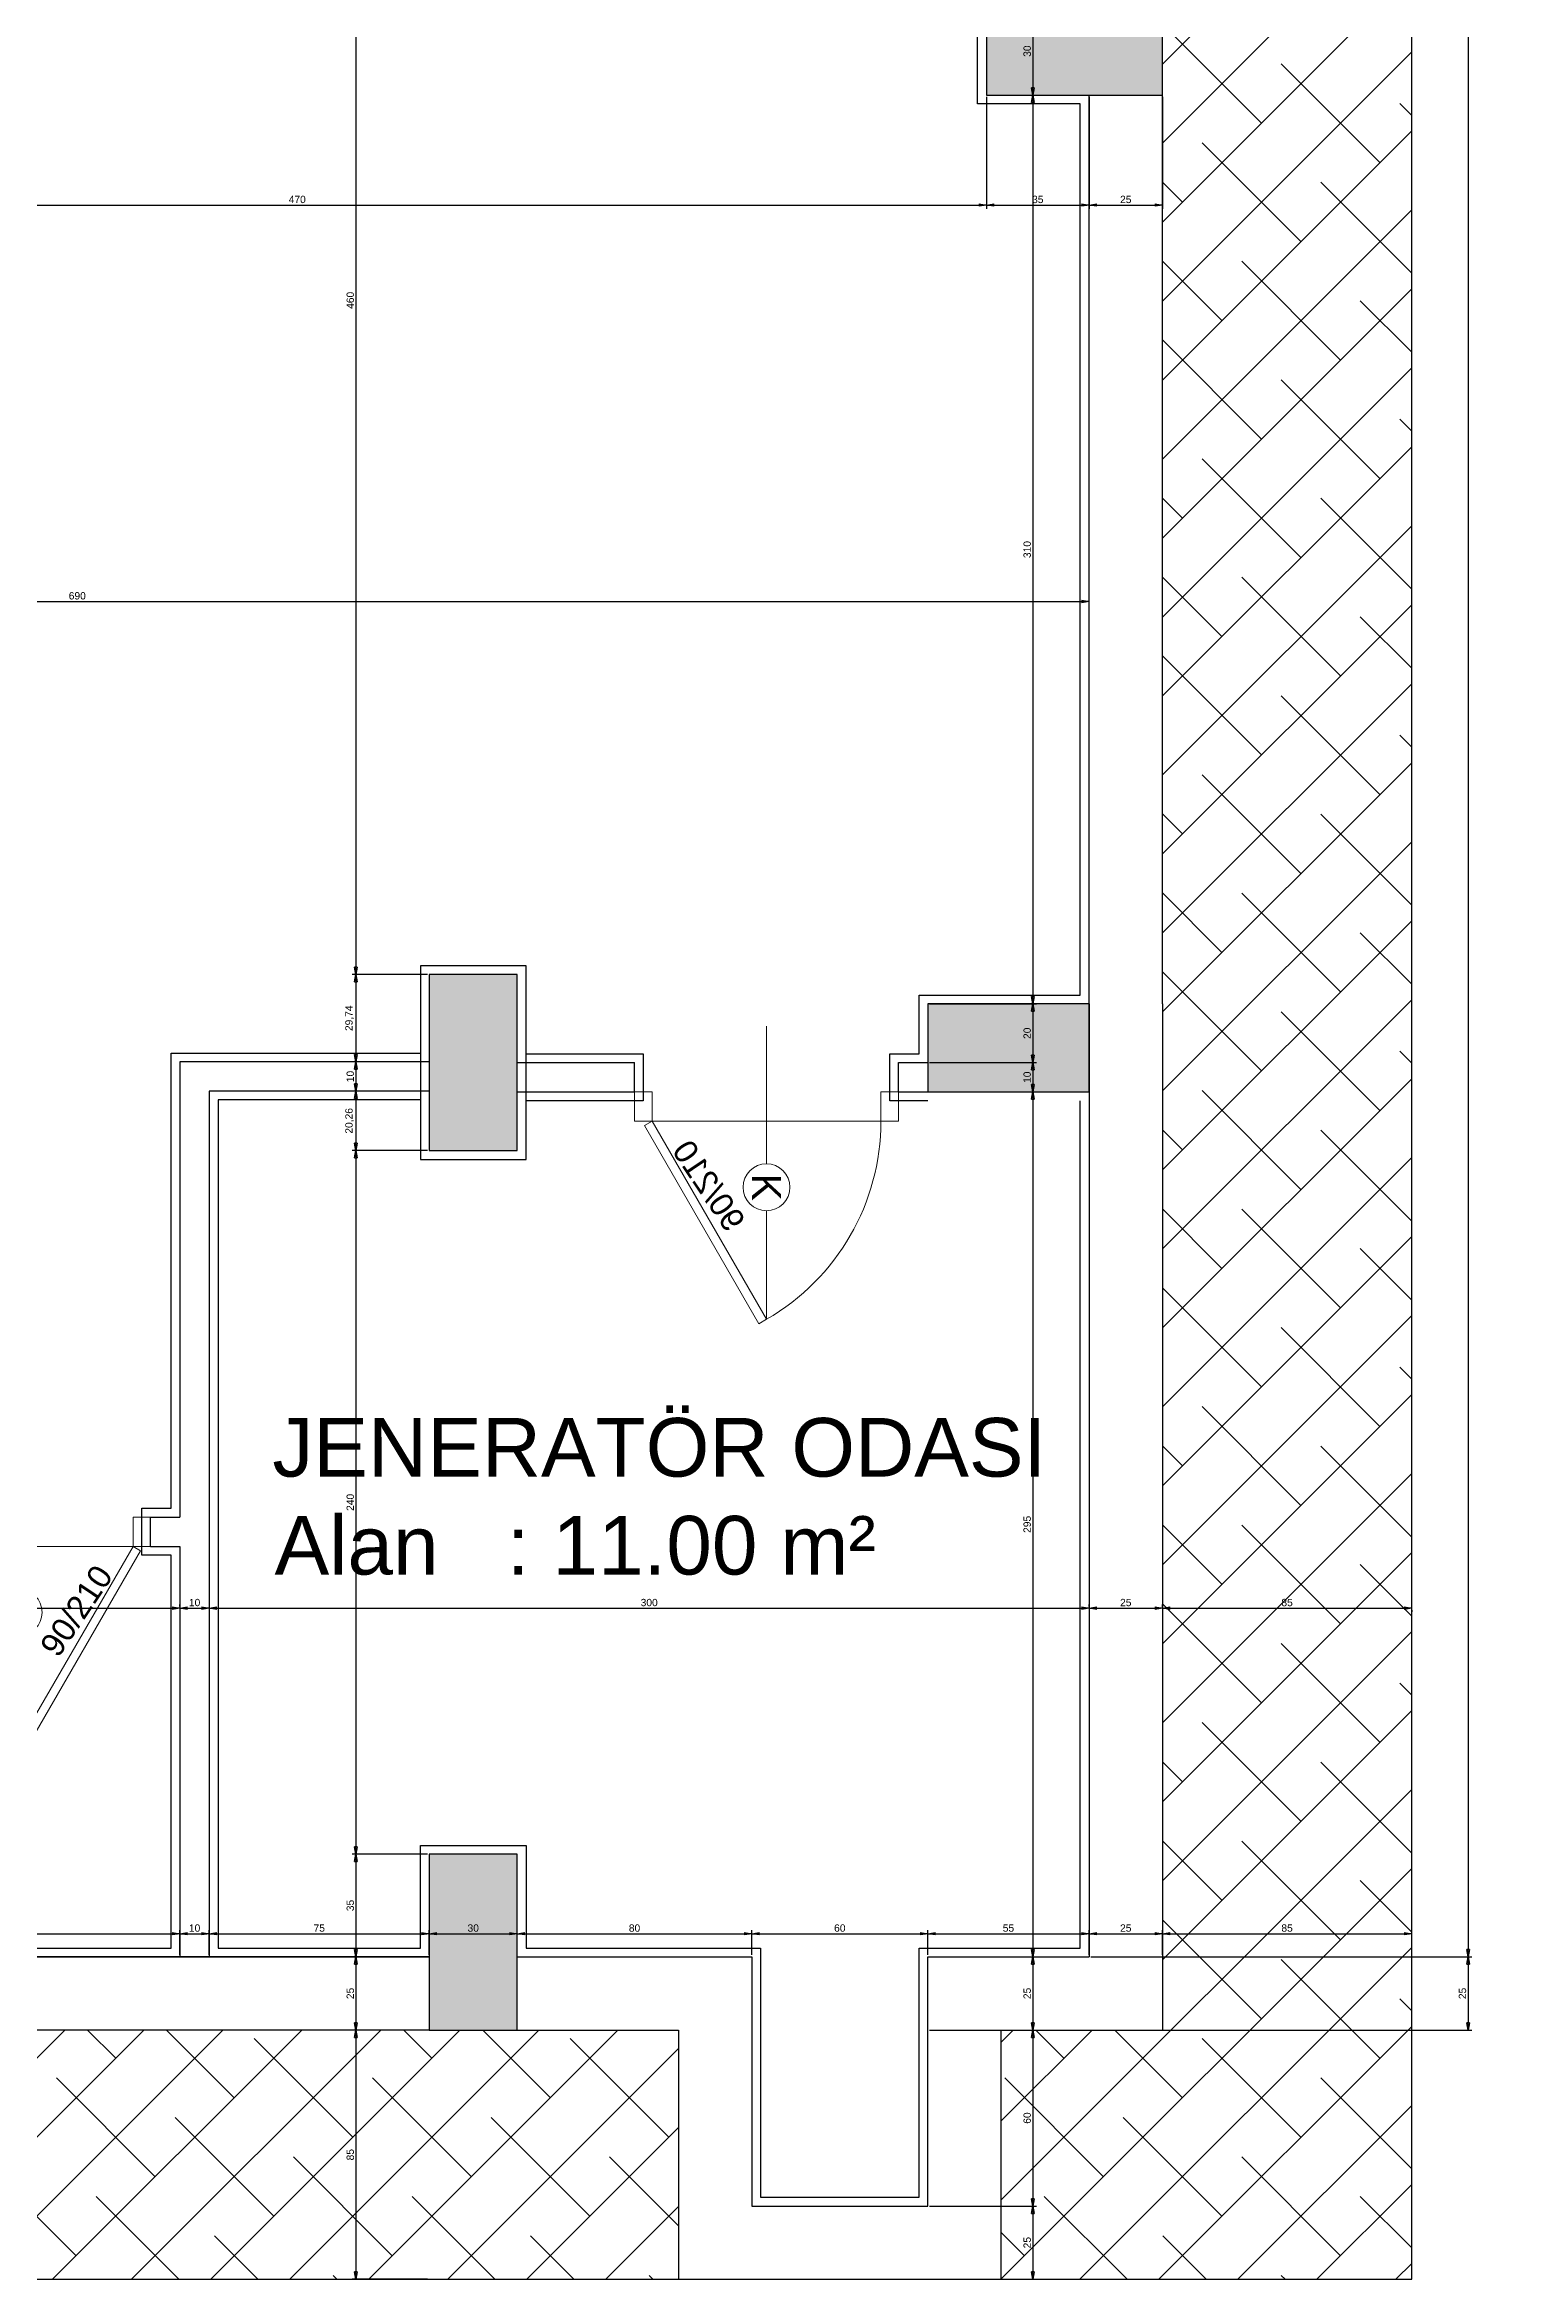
# Model space of a CAD drawing. Header units: millimetres. Extents: x -502 to 9998, y 2906 to 6004.
# Drawn here: x 1862 to 2365, y 3642 to 4405 of the extents above; entities that cross this region are included whole.
import ezdxf
from ezdxf.enums import TextEntityAlignment as Align

# ---------------------------------------------------------------- set-up
doc = ezdxf.new("R2010")
doc.units = ezdxf.units.MM
for name, color, linetype in [('BALKON', 8, 'Continuous'), ('kolon', 200, 'Continuous'), ('Sıva', 180, 'Continuous')]:
    doc.layers.add(name, color=color, linetype=linetype)
for name, color, linetype, lineweight in [('Duvar', 140, 'Continuous', 30), ('kapı pencere', 30, 'Continuous', 20), ('YAZı', 30, 'Continuous', 18), ('ölçülendirme', 80, 'Continuous', 30)]:
    doc.layers.add(name, color=color, linetype=linetype, lineweight=lineweight)
doc.styles.get("Standard").update_dxf_attribs({"font": 'arial.ttf'})
doc.styles.add('STYLE1', font='arial.ttf', dxfattribs={"height": 20})

# ---------------------------------------------------------------- blocks, each defined once
blk = doc.blocks.new('fger')
at = {"layer": 'kapı pencere'}
for p, q in [((5092.8, -129.04), (5092.8, -51.04)), ((5025.25, -90.04), (5062.28, -90.04)), ((5078.28, -90.04), (5125.25, -90.04))]:
    blk.add_line(p, q, dxfattribs=at)
for points in [[(5102.8, -51.04), (5102.8, -45.04), (5092.8, -45.04), (5092.8, -51.04)], [(5092.8, -129.04), (5091.3, -131.63), (5023.75, -92.63), (5025.25, -90.04)], [(5102.8, -135.04), (5102.8, -129.04), (5092.8, -129.04), (5092.8, -135.04)]]:
    blk.add_lwpolyline(points, close=True, dxfattribs=at)
blk.add_circle((5070.28, -90.04), 8, dxfattribs=at)
blk.add_arc((5092.8, -129.04), 78, 90, 150, dxfattribs=at)
at = {"layer": 'kapı pencere', "text_generation_flag": 2}
blk.add_text('K', height=10, dxfattribs=at).set_placement((5070.28, -90.04), align=Align.MIDDLE_CENTER)
at = {"layer": 'YAZı', "ltscale": 0.3}
blk.add_text('90/210', height=8, rotation=326.09723, dxfattribs=at).set_placement((5054.44, -103.49))
blk = doc.blocks.new('kapı-1')
at = {"layer": 'BALKON', "rotation": 270}
blk.add_blockref('fger', (3417.63, 9889.16), dxfattribs=at)
blk = doc.blocks.new('_Closed')
at = {"color": 0, "linetype": 'ByBlock', "lineweight": -2}
for p, q in [((-1, 0.17), (0, 0)), ((-1, 0.17), (-1, -0.17)), ((0, 0), (-1, -0.17)), ((0, 0), (-1, 0))]:
    blk.add_line(p, q, dxfattribs=at)

msp = doc.modelspace()

# ---------------------------------------------------------------- hatches: boundary and pattern name
at = {"layer": 'kolon'}
h = msp.add_hatch(dxfattribs=at)
h.set_pattern_fill('ANGLE', color=256)
h.set_pattern_definition([(0, (0, 0), (0, 6.985), [5.08, -1.905]), (90, (0, 0), (-6.985, 4e-16), [5.08, -1.905])])
h.paths.add_polyline_path([(4787.34, 4657.42), (4817.34, 4657.42), (4817.34, 4582.42), (4787.34, 4582.42)])
h.paths.add_polyline_path([(5002.34, 3757.42), (4927.34, 3757.42), (4927.34, 3727.42), (5002.34, 3727.42)])
h.paths.add_polyline_path([(4987.34, 4077.42), (4927.34, 4077.42), (4927.34, 4047.42), (4987.34, 4047.42)])
h.paths.add_polyline_path([(4922.34, 4427.42), (4952.34, 4427.42), (4952.34, 4367.42), (4922.34, 4367.42)])
h.paths.add_polyline_path([(5157.34, 4107.42), (5127.34, 4107.42), (5127.34, 4047.42), (5157.34, 4047.42)])
h.paths.add_polyline_path([(5162.34, 4427.42), (5132.34, 4427.42), (5132.34, 4367.42), (5162.34, 4367.42)])
h.paths.add_polyline_path([(5347.34, 4607.42), (5272.34, 4607.42), (5272.34, 4577.42), (5347.34, 4577.42)])
h.paths.add_polyline_path([(5652.34, 4607.42), (5622.34, 4607.42), (5622.34, 4547.42), (5652.34, 4547.42)])
h.paths.add_polyline_path([(5652.34, 4087.42), (5622.34, 4087.42), (5622.34, 4027.42), (5652.34, 4027.42)])
h.paths.add_polyline_path([(5652.34, 3787.42), (5622.34, 3787.42), (5622.34, 3727.42), (5652.34, 3727.42)])
h.paths.add_polyline_path([(5847.34, 4077.42), (5792.34, 4077.42), (5792.34, 4047.42), (5847.34, 4047.42)])
h.paths.add_polyline_path([(5872.34, 4417.42), (5812.34, 4417.42), (5812.34, 4387.42), (5872.34, 4387.42)])
h.paths.add_polyline_path([(5872.34, 4892.42), (5822.34, 4892.42), (5822.34, 4847.42), (5872.34, 4847.42)])
h.paths.add_polyline_path([(4817.34, 5222.42), (4787.34, 5222.42), (4787.34, 5147.42), (4817.34, 5147.42)], flags=17)
h.paths.add_polyline_path([(5657.34, 5102.42), (5622.34, 5102.42), (5622.34, 5022.42), (5657.34, 5022.42)])
h.paths.add_polyline_path([(5297.34, 5222.42), (5272.34, 5222.42), (5272.34, 5047.42), (5297.34, 5047.42)])
h.paths.add_polyline_path([(4602.34, 3757.42), (4677.34, 3757.42), (4677.34, 3727.42), (4602.34, 3727.42)])
h.paths.add_polyline_path([(4617.34, 4077.42), (4677.34, 4077.42), (4677.34, 4047.42), (4617.34, 4047.42)])
h.paths.add_polyline_path([(4682.34, 4427.42), (4652.34, 4427.42), (4652.34, 4367.42), (4682.34, 4367.42)])
h.paths.add_polyline_path([(4447.34, 4107.42), (4477.34, 4107.42), (4477.34, 4047.42), (4447.34, 4047.42)])
h.paths.add_polyline_path([(4442.34, 4427.42), (4472.34, 4427.42), (4472.34, 4367.42), (4442.34, 4367.42)])
h.paths.add_polyline_path([(4257.34, 4607.42), (4332.34, 4607.42), (4332.34, 4577.42), (4257.34, 4577.42)])
h.paths.add_polyline_path([(3952.34, 4607.42), (3982.34, 4607.42), (3982.34, 4547.42), (3952.34, 4547.42)])
h.paths.add_polyline_path([(3952.34, 4087.42), (3982.34, 4087.42), (3982.34, 4027.42), (3952.34, 4027.42)])
h.paths.add_polyline_path([(3952.34, 3787.42), (3982.34, 3787.42), (3982.34, 3727.42), (3952.34, 3727.42)])
h.paths.add_polyline_path([(3757.34, 4077.42), (3812.34, 4077.42), (3812.34, 4047.42), (3757.34, 4047.42)])
h.paths.add_polyline_path([(3732.34, 4417.42), (3792.34, 4417.42), (3792.34, 4387.42), (3732.34, 4387.42)])
h.paths.add_polyline_path([(3732.34, 4892.42), (3782.34, 4892.42), (3782.34, 4847.42), (3732.34, 4847.42)])
h.paths.add_polyline_path([(4787.34, 5222.42), (4817.34, 5222.42), (4817.34, 5147.42), (4787.34, 5147.42)], flags=17)
h.paths.add_polyline_path([(3947.34, 5102.42), (3982.34, 5102.42), (3982.34, 5022.42), (3947.34, 5022.42)])
h.paths.add_polyline_path([(4307.34, 5222.42), (4332.34, 5222.42), (4332.34, 5047.42), (4307.34, 5047.42)])
h.paths.add_polyline_path([(1157.73, 4657.42), (1187.73, 4657.42), (1187.73, 4582.42), (1157.73, 4582.42)])
h.paths.add_polyline_path([(1372.73, 3757.42), (1297.73, 3757.42), (1297.73, 3727.42), (1372.73, 3727.42)])
h.paths.add_polyline_path([(1357.73, 4077.42), (1297.73, 4077.42), (1297.73, 4047.42), (1357.73, 4047.42)])
h.paths.add_polyline_path([(1292.73, 4427.42), (1322.73, 4427.42), (1322.73, 4367.42), (1292.73, 4367.42)])
h.paths.add_polyline_path([(1527.73, 4107.42), (1497.73, 4107.42), (1497.73, 4047.42), (1527.73, 4047.42)])
h.paths.add_polyline_path([(1532.73, 4427.42), (1502.73, 4427.42), (1502.73, 4367.42), (1532.73, 4367.42)])
h.paths.add_polyline_path([(1717.73, 4607.42), (1642.73, 4607.42), (1642.73, 4577.42), (1717.73, 4577.42)])
h.paths.add_polyline_path([(2022.73, 4607.42), (1992.73, 4607.42), (1992.73, 4547.42), (2022.73, 4547.42)])
h.paths.add_polyline_path([(2022.73, 4087.42), (1992.73, 4087.42), (1992.73, 4027.42), (2022.73, 4027.42)])
h.paths.add_polyline_path([(2022.73, 3787.42), (1992.73, 3787.42), (1992.73, 3727.42), (2022.73, 3727.42)])
h.paths.add_polyline_path([(2217.73, 4077.42), (2162.73, 4077.42), (2162.73, 4047.42), (2217.73, 4047.42)])
h.paths.add_polyline_path([(2242.73, 4417.42), (2182.73, 4417.42), (2182.73, 4387.42), (2242.73, 4387.42)])
h.paths.add_polyline_path([(2242.73, 4892.42), (2192.73, 4892.42), (2192.73, 4847.42), (2242.73, 4847.42)])
h.paths.add_polyline_path([(1187.73, 5222.42), (1157.73, 5222.42), (1157.73, 5147.42), (1187.73, 5147.42)], flags=17)
h.paths.add_polyline_path([(2027.73, 5102.42), (1992.73, 5102.42), (1992.73, 5022.42), (2027.73, 5022.42)])
h.paths.add_polyline_path([(1667.73, 5222.42), (1642.73, 5222.42), (1642.73, 5047.42), (1667.73, 5047.42)])
h.paths.add_polyline_path([(972.73, 3757.42), (1047.73, 3757.42), (1047.73, 3727.42), (972.73, 3727.42)])
h.paths.add_polyline_path([(987.73, 4077.42), (1047.73, 4077.42), (1047.73, 4047.42), (987.73, 4047.42)])
h.paths.add_polyline_path([(1052.73, 4427.42), (1022.73, 4427.42), (1022.73, 4367.42), (1052.73, 4367.42)])
h.paths.add_polyline_path([(817.73, 4107.42), (847.73, 4107.42), (847.73, 4047.42), (817.73, 4047.42)])
h.paths.add_polyline_path([(812.73, 4427.42), (842.73, 4427.42), (842.73, 4367.42), (812.73, 4367.42)])
h.paths.add_polyline_path([(627.73, 4607.42), (702.73, 4607.42), (702.73, 4577.42), (627.73, 4577.42)])
h.paths.add_polyline_path([(322.73, 4607.42), (352.73, 4607.42), (352.73, 4547.42), (322.73, 4547.42)])
h.paths.add_polyline_path([(322.73, 4087.42), (352.73, 4087.42), (352.73, 4027.42), (322.73, 4027.42)])
h.paths.add_polyline_path([(322.73, 3787.42), (352.73, 3787.42), (352.73, 3727.42), (322.73, 3727.42)])
h.paths.add_polyline_path([(127.73, 4077.42), (182.73, 4077.42), (182.73, 4047.42), (127.73, 4047.42)])
h.paths.add_polyline_path([(102.73, 4417.42), (162.73, 4417.42), (162.73, 4387.42), (102.73, 4387.42)])
h.paths.add_polyline_path([(102.73, 4892.42), (152.73, 4892.42), (152.73, 4847.42), (102.73, 4847.42)])
h.paths.add_polyline_path([(1157.73, 5222.42), (1187.73, 5222.42), (1187.73, 5147.42), (1157.73, 5147.42)], flags=17)
h.paths.add_polyline_path([(317.73, 5102.42), (352.73, 5102.42), (352.73, 5022.42), (317.73, 5022.42)])
h.paths.add_polyline_path([(677.73, 5222.42), (702.73, 5222.42), (702.73, 5047.42), (677.73, 5047.42)])

# ---------------------------------------------------------------- linework, layer by layer
at = {"layer": 'Duvar'}
for p, q in [((2327.73, 3642.42), (2327.73, 5157.42)), ((2217.73, 4077.42), (2217.73, 4387.42)), ((2242.73, 4077.42), (2242.73, 4387.42)), ((2217.73, 4077.42), (2217.73, 3752.42)), ((2242.73, 4077.42), (2242.73, 3727.42)), ((1907.73, 4057.68), (1907.73, 3902.42)), ((1992.73, 4057.68), (1907.73, 4057.68)), ((2022.73, 4057.42), (2062.73, 4057.42)), ((2062.73, 4047.42), (2062.73, 4057.42)), ((2152.73, 4047.42), (2152.73, 4057.42)), ((2152.73, 4057.42), (2162.73, 4057.42)), ((1917.73, 4047.68), (1917.73, 3752.42)), ((1992.73, 4047.68), (1917.73, 4047.68)), ((2022.73, 4047.42), (2062.73, 4047.42)), ((2152.73, 4047.42), (2162.73, 4047.42)), ((1897.73, 3892.42), (1897.73, 3902.42)), ((1897.73, 3902.42), (1907.73, 3902.42)), ((1897.73, 3892.42), (1907.73, 3892.42)), ((1907.73, 3892.42), (1907.73, 3752.42)), ((1497.73, 3752.42), (1992.73, 3752.42)), ((1992.73, 3752.42), (1592.73, 3752.42)), ((2022.73, 3752.42), (2102.73, 3752.42)), ((2102.73, 3752.42), (2102.73, 3667.42)), ((2162.73, 3667.42), (2162.73, 3752.42)), ((2162.73, 3752.42), (2217.73, 3752.42)), ((1992.73, 3727.42), (1592.73, 3727.42)), ((2022.73, 3727.42), (2077.73, 3727.42)), ((2077.73, 3727.42), (2077.73, 3642.42)), ((2187.73, 3642.42), (2187.73, 3727.42)), ((2187.73, 3727.42), (2242.73, 3727.42)), ((2102.73, 3667.42), (2162.73, 3667.42)), ((17.73, 3642.42), (2327.73, 3642.42)), ((2077.73, 3642.42), (2187.73, 3642.42))]:
    msp.add_line(p, q, dxfattribs=at)
at = {"layer": 'Duvar', "linetype": 'Continuous', "ltscale": 20}
for p, q in [((2242.73, 4397.99), (2327.73, 4482.99)), ((2242.73, 4371.05), (2327.73, 4456.05)), ((2242.73, 4344.11), (2327.73, 4429.11)), ((2276.49, 4377.87), (2242.82, 4411.55)), ((2242.73, 4317.17), (2327.73, 4402.17)), ((2316.91, 4364.4), (2283.23, 4398.08)), ((2327.73, 4380.52), (2323.64, 4384.61)), ((2242.73, 4290.23), (2327.73, 4375.23)), ((2289.97, 4337.46), (2256.29, 4371.14)), ((2249.55, 4350.93), (2242.73, 4357.75)), ((2327.73, 4326.64), (2296.7, 4357.67)), ((2242.73, 4263.29), (2327.73, 4348.29)), ((2263.02, 4310.52), (2242.73, 4330.81)), ((2303.44, 4297.05), (2269.76, 4330.73)), ((2242.73, 4236.35), (2327.73, 4321.35)), ((2327.73, 4299.7), (2310.17, 4317.26)), ((2276.49, 4270.11), (2242.82, 4303.79)), ((2242.73, 4209.41), (2327.73, 4294.41)), ((2316.91, 4256.64), (2283.23, 4290.32)), ((2327.73, 4272.75), (2323.64, 4276.85)), ((2242.73, 4182.47), (2327.73, 4267.47)), ((2289.97, 4229.7), (2256.29, 4263.38)), ((2249.55, 4243.17), (2242.73, 4249.99)), ((2327.73, 4218.87), (2296.7, 4249.91)), ((2242.73, 4155.53), (2327.73, 4240.53)), ((2263.02, 4202.76), (2242.73, 4223.05)), ((2303.44, 4189.29), (2269.76, 4222.97)), ((2242.73, 4128.59), (2327.73, 4213.59)), ((2327.73, 4191.93), (2310.17, 4209.5)), ((2276.49, 4162.35), (2242.82, 4196.02)), ((2242.73, 4101.65), (2327.73, 4186.65)), ((2316.91, 4148.88), (2283.23, 4182.55)), ((2327.73, 4164.99), (2323.64, 4169.08)), ((2242.73, 4074.71), (2327.73, 4159.71)), ((2289.97, 4121.94), (2256.29, 4155.61)), ((2249.55, 4135.41), (2242.73, 4142.23)), ((2327.73, 4111.11), (2296.7, 4142.14)), ((2242.73, 4047.76), (2327.73, 4132.76)), ((2263.02, 4095), (2242.73, 4115.29)), ((2303.44, 4081.53), (2269.76, 4115.2)), ((2242.73, 4020.82), (2327.73, 4105.82)), ((2327.73, 4084.17), (2310.17, 4101.73)), ((2276.49, 4054.59), (2242.82, 4088.26)), ((2242.73, 3993.88), (2327.73, 4078.88)), ((2316.91, 4041.12), (2283.23, 4074.79)), ((2327.73, 4057.23), (2323.64, 4061.32)), ((2242.73, 3966.94), (2327.73, 4051.94)), ((2289.97, 4014.17), (2256.29, 4047.85)), ((2249.55, 4027.64), (2242.73, 4034.47)), ((2327.73, 4003.35), (2296.7, 4034.38)), ((2242.73, 3940), (2327.73, 4025)), ((2263.02, 3987.23), (2242.73, 4007.52)), ((2303.44, 3973.76), (2269.76, 4007.44)), ((2242.73, 3913.06), (2327.73, 3998.06)), ((2327.73, 3976.41), (2310.17, 3993.97)), ((2276.49, 3946.82), (2242.82, 3980.5)), ((2242.73, 3886.12), (2327.73, 3971.12)), ((2316.91, 3933.35), (2283.23, 3967.03)), ((2327.73, 3949.47), (2323.64, 3953.56)), ((2242.73, 3859.18), (2327.73, 3944.18)), ((2289.97, 3906.41), (2256.29, 3940.09)), ((2249.55, 3919.88), (2242.73, 3926.7)), ((2327.73, 3895.58), (2296.7, 3926.62)), ((2242.73, 3832.24), (2327.73, 3917.24)), ((2263.02, 3879.47), (2242.73, 3899.76)), ((2303.44, 3866), (2269.76, 3899.68)), ((2242.73, 3805.3), (2327.73, 3890.3)), ((2327.73, 3868.64), (2310.17, 3886.21)), ((2276.49, 3839.06), (2242.82, 3872.74)), ((2242.73, 3778.36), (2327.73, 3863.36)), ((2316.91, 3825.59), (2283.23, 3859.27)), ((2327.73, 3841.7), (2323.64, 3845.79)), ((2242.73, 3751.42), (2327.73, 3836.42)), ((2289.97, 3798.65), (2256.29, 3832.32)), ((2249.55, 3812.12), (2242.73, 3818.94)), ((2327.73, 3787.82), (2296.7, 3818.85)), ((2187.73, 3669.48), (2327.73, 3809.48)), ((2263.02, 3771.71), (2242.73, 3792)), ((2303.44, 3758.24), (2269.76, 3791.91)), ((2187.73, 3642.53), (2327.73, 3782.53)), ((2327.73, 3760.88), (2310.17, 3778.44)), ((2276.49, 3731.3), (2242.82, 3764.97)), ((2214.56, 3642.42), (2327.73, 3755.59)), ((2316.91, 3717.83), (2283.23, 3751.5)), ((2327.73, 3733.94), (2323.64, 3738.03)), ((1783.51, 3642.42), (1868.51, 3727.42)), ((1810.45, 3642.42), (1895.45, 3727.42)), ((1837.39, 3642.42), (1922.39, 3727.42)), ((1864.33, 3642.42), (1949.33, 3727.42)), ((1885.85, 3717.83), (1876.26, 3727.42)), ((1891.27, 3642.42), (1976.27, 3727.42)), ((1926.26, 3704.36), (1903.2, 3727.42)), ((1918.21, 3642.42), (2003.21, 3727.42)), ((1945.15, 3642.42), (2030.15, 3727.42)), ((1972.09, 3642.42), (2057.09, 3727.42)), ((1993.62, 3717.83), (1984.02, 3727.42)), ((2034.03, 3704.36), (2010.97, 3727.42)), ((2187.73, 3723.36), (2191.79, 3727.42)), ((2187.73, 3696.42), (2218.74, 3727.42)), ((2209.14, 3717.83), (2199.55, 3727.42)), ((2249.55, 3704.36), (2226.49, 3727.42)), ((2241.5, 3642.42), (2327.73, 3728.65)), ((1966.68, 3690.89), (1933, 3724.56)), ((1999.03, 3642.42), (2077.73, 3721.12)), ((2074.44, 3690.89), (2040.76, 3724.56)), ((2289.97, 3690.89), (2256.29, 3724.56)), ((1899.32, 3677.41), (1865.65, 3711.09)), ((2007.09, 3677.41), (1973.41, 3711.09)), ((2222.61, 3677.41), (2188.94, 3711.09)), ((2327.73, 3680.06), (2296.7, 3711.09)), ((1939.74, 3663.94), (1906.06, 3697.62)), ((2047.5, 3663.94), (2013.82, 3697.62)), ((2263.02, 3663.94), (2229.35, 3697.62)), ((2268.44, 3642.42), (2327.73, 3701.71)), ((2025.97, 3642.42), (2077.73, 3694.18)), ((1872.38, 3650.47), (1838.71, 3684.15)), ((1980.15, 3650.47), (1946.47, 3684.15)), ((2077.73, 3660.65), (2054.23, 3684.15)), ((2303.44, 3650.47), (2269.76, 3684.15)), ((2295.38, 3642.42), (2327.73, 3674.77)), ((1907.38, 3642.42), (1879.12, 3670.68)), ((2015.14, 3642.42), (1986.88, 3670.68)), ((2052.91, 3642.42), (2077.73, 3667.24)), ((2230.67, 3642.42), (2202.41, 3670.68)), ((2327.73, 3653.12), (2310.17, 3670.68)), ((1934.32, 3642.42), (1919.53, 3657.21)), ((2042.08, 3642.42), (2027.29, 3657.21)), ((2195.67, 3650.47), (2187.73, 3658.41)), ((2257.61, 3642.42), (2242.82, 3657.21)), ((1961.26, 3642.42), (1959.94, 3643.74)), ((2069.02, 3642.42), (2067.7, 3643.74)), ((2284.55, 3642.42), (2283.23, 3643.74)), ((2322.32, 3642.42), (2327.73, 3647.83))]:
    msp.add_line(p, q, dxfattribs=at)
at = {"layer": 'kolon'}
for points in [[(2242.73, 4417.42), (2182.73, 4417.42), (2182.73, 4387.42), (2242.73, 4387.42)], [(2022.73, 4087.42), (1992.73, 4087.42), (1992.73, 4027.42), (2022.73, 4027.42)], [(2217.73, 4077.42), (2162.73, 4077.42), (2162.73, 4047.42), (2217.73, 4047.42)], [(2022.73, 3787.42), (1992.73, 3787.42), (1992.73, 3727.42), (2022.73, 3727.42)]]:
    msp.add_lwpolyline(points, close=True, dxfattribs=at)
at = {"layer": 'Sıva'}
for p, q in [((2179.73, 4384.42), (2179.73, 4420.42)), ((2214.73, 4384.42), (2179.73, 4384.42)), ((2214.73, 4080.42), (2214.73, 4384.42)), ((2025.73, 4090.42), (1989.73, 4090.42)), ((1989.73, 4090.42), (1989.73, 4024.42)), ((2025.73, 4024.42), (2025.73, 4090.42)), ((2159.73, 4060.42), (2159.73, 4080.42)), ((2159.73, 4080.42), (2214.73, 4080.42)), ((1904.73, 3905.42), (1904.73, 4060.68)), ((1904.73, 4060.68), (1989.73, 4060.68)), ((2025.73, 4060.42), (2065.73, 4060.42)), ((2065.73, 4060.42), (2065.73, 4044.42)), ((2149.73, 4044.42), (2149.73, 4060.42)), ((2149.73, 4060.42), (2159.73, 4060.42)), ((1989.73, 4044.68), (1920.73, 4044.68)), ((1920.73, 4044.68), (1920.73, 3755.42)), ((2065.73, 4044.42), (2025.73, 4044.42)), ((2162.73, 4044.42), (2149.73, 4044.42)), ((2214.73, 3755.42), (2214.73, 4044.42)), ((1989.73, 4024.42), (2025.73, 4024.42)), ((1894.73, 3889.42), (1894.73, 3905.42)), ((1894.73, 3905.42), (1904.73, 3905.42)), ((1904.73, 3889.42), (1894.73, 3889.42)), ((1904.73, 3755.42), (1904.73, 3889.42)), ((1989.73, 3755.42), (1989.73, 3790.42)), ((1989.73, 3790.42), (2025.73, 3790.42)), ((2025.73, 3790.42), (2025.73, 3755.42)), ((1770.73, 3755.42), (1904.73, 3755.42)), ((1920.73, 3755.42), (1989.73, 3755.42)), ((2025.73, 3755.42), (2105.73, 3755.42)), ((2105.73, 3755.42), (2105.73, 3670.42)), ((2159.73, 3670.42), (2159.73, 3755.42)), ((2159.73, 3755.42), (2214.73, 3755.42)), ((2105.73, 3670.42), (2159.73, 3670.42))]:
    msp.add_line(p, q, dxfattribs=at)
at = {"layer": 'ölçülendirme', "color": 90}
for p, q in [((2346.95, 5074.92), (2346.95, 3754.92)), ((1967.72, 4544.92), (1967.72, 4089.92)), ((2198.52, 4414.92), (2198.52, 4389.92)), ((2198.52, 4384.92), (2198.52, 4079.92)), ((1715.23, 4349.92), (2180.23, 4349.92)), ((2185.23, 4349.92), (2215.23, 4349.92)), ((2220.23, 4349.92), (2240.23, 4349.92)), ((1530.23, 4214.72), (2215.23, 4214.72)), ((1967.72, 4084.92), (1967.72, 4060.18)), ((2198.52, 4074.92), (2198.52, 4059.92)), ((1967.72, 4055.18), (1967.72, 4050.18)), ((2198.52, 4054.92), (2198.52, 4049.92)), ((1967.72, 4045.18), (1967.72, 4029.92)), ((2198.52, 4044.92), (2198.52, 3754.92)), ((1967.72, 4024.92), (1967.72, 3789.92)), ((1770.23, 3871.34), (1905.23, 3871.34)), ((1910.23, 3871.34), (1915.23, 3871.34)), ((1920.23, 3871.34), (2215.23, 3871.34)), ((2220.23, 3871.34), (2240.23, 3871.34)), ((2245.23, 3871.34), (2325.23, 3871.34)), ((1967.72, 3784.92), (1967.72, 3754.92)), ((1770.23, 3760.31), (1905.23, 3760.31)), ((1910.23, 3760.31), (1915.23, 3760.31)), ((1920.23, 3760.31), (1990.23, 3760.31)), ((1995.23, 3760.31), (2020.23, 3760.31)), ((2025.23, 3760.31), (2100.23, 3760.31)), ((2105.23, 3760.31), (2160.23, 3760.31)), ((2165.23, 3760.31), (2215.23, 3760.31)), ((2220.23, 3760.31), (2240.23, 3760.31)), ((2245.23, 3760.31), (2325.23, 3760.31)), ((1967.72, 3749.92), (1967.72, 3729.92)), ((2198.52, 3749.92), (2198.52, 3729.92)), ((2346.95, 3749.92), (2346.95, 3729.92)), ((1967.72, 3724.92), (1967.72, 3644.92)), ((2198.52, 3724.92), (2198.52, 3669.92)), ((2198.52, 3664.92), (2198.52, 3644.92))]:
    msp.add_line(p, q, dxfattribs=at)
at = {"layer": 'ölçülendirme'}
for p, q in [((2182.73, 4386.79), (2182.73, 4348.67)), ((2182.73, 4386.79), (2182.73, 4348.67)), ((2183.36, 4387.42), (2199.77, 4387.42)), ((2183.36, 4387.42), (2199.77, 4387.42)), ((2217.73, 4386.79), (2217.73, 4348.67)), ((2217.73, 4386.79), (2217.73, 4348.67)), ((2242.73, 4386.79), (2242.73, 4348.67)), ((2217.73, 4088.04), (2217.73, 4215.97)), ((1992.11, 4087.42), (1966.47, 4087.42)), ((1992.11, 4087.42), (1966.47, 4087.42)), ((2163.36, 4077.42), (2199.77, 4077.42)), ((2163.36, 4077.42), (2199.77, 4077.42)), ((1992.11, 4057.68), (1966.47, 4057.68)), ((1992.11, 4057.68), (1966.47, 4057.68)), ((2163.36, 4057.42), (2199.77, 4057.42)), ((2163.36, 4057.42), (2199.77, 4057.42)), ((1992.11, 4047.68), (1966.47, 4047.68)), ((1992.11, 4047.68), (1966.47, 4047.68)), ((2163.36, 4047.42), (2199.77, 4047.42)), ((2163.36, 4047.42), (2199.77, 4047.42)), ((1992.11, 4027.42), (1966.47, 4027.42)), ((1992.11, 4027.42), (1966.47, 4027.42)), ((1907.73, 3871.96), (1907.73, 3872.59)), ((1907.73, 3871.96), (1907.73, 3872.59)), ((2217.73, 3871.96), (2217.73, 3872.59)), ((2217.73, 3871.96), (2217.73, 3872.59)), ((2242.73, 3871.75), (2242.73, 3872.59)), ((2242.73, 3871.75), (2242.73, 3872.59)), ((1917.73, 3870.71), (1917.73, 3870.09)), ((1917.73, 3870.71), (1917.73, 3870.09)), ((2327.73, 3870.71), (2327.73, 3870.09)), ((1992.11, 3787.42), (1966.47, 3787.42)), ((1992.11, 3787.42), (1966.47, 3787.42)), ((1907.73, 3753.04), (1907.73, 3761.56)), ((1907.73, 3753.04), (1907.73, 3761.56)), ((1917.73, 3753.04), (1917.73, 3761.56)), ((1917.73, 3753.04), (1917.73, 3761.56)), ((1992.73, 3753.04), (1992.73, 3761.56)), ((1992.73, 3753.04), (1992.73, 3761.56)), ((2022.73, 3753.04), (2022.73, 3761.56)), ((2022.73, 3753.04), (2022.73, 3761.56)), ((2102.73, 3753.04), (2102.73, 3761.56)), ((2102.73, 3753.04), (2102.73, 3761.56)), ((2162.73, 3753.04), (2162.73, 3761.56)), ((2162.73, 3753.04), (2162.73, 3761.56)), ((2217.73, 3753.04), (2217.73, 3761.56)), ((2217.73, 3753.04), (2217.73, 3761.56)), ((2242.73, 3753.04), (2242.73, 3761.56)), ((2242.73, 3753.04), (2242.73, 3761.56)), ((2327.73, 3753.04), (2327.73, 3761.56)), ((1992.11, 3752.42), (1966.47, 3752.42)), ((1992.11, 3752.42), (1966.47, 3752.42)), ((2163.36, 3752.42), (2199.77, 3752.42)), ((2163.36, 3752.42), (2199.77, 3752.42)), ((2218.36, 3752.42), (2348.2, 3752.42)), ((2218.36, 3752.42), (2348.2, 3752.42)), ((1992.11, 3727.42), (1966.47, 3727.42)), ((1992.11, 3727.42), (1966.47, 3727.42)), ((2163.36, 3727.42), (2199.77, 3727.42)), ((2163.36, 3727.42), (2199.77, 3727.42)), ((2215.86, 3727.42), (2348.2, 3727.42)), ((2163.36, 3667.42), (2199.77, 3667.42)), ((2163.36, 3667.42), (2199.77, 3667.42)), ((1992.11, 3642.42), (1966.47, 3642.42)), ((2163.36, 3642.42), (2199.77, 3642.42))]:
    msp.add_line(p, q, dxfattribs=at)

# ---------------------------------------------------------------- block references
at = {"layer": 'Duvar', "xscale": -1, "rotation": 180}
msp.add_blockref('kapı-1', (-1219.86, 8833.78), dxfattribs=at)
at = {"layer": 'Duvar', "rotation": 180}
msp.add_blockref('kapı-1', (5180.33, 8688.78), dxfattribs=at)
at = {"layer": 'ölçülendirme', "color": 90, "xscale": 2.5, "yscale": 2.5, "zscale": 2.5}
for p, rotation in [((2198.52, 4387.42), 270), ((2198.52, 4387.42), 90), ((2182.73, 4349.92), 180), ((2217.73, 4349.92), 180), ((1967.72, 4087.42), 270), ((1967.72, 4087.42), 90), ((2198.52, 4077.42), 270), ((2198.52, 4077.42), 90), ((1967.72, 4057.68), 270), ((1967.72, 4057.68), 90), ((2198.52, 4057.42), 270), ((2198.52, 4057.42), 90), ((1967.72, 4047.68), 270), ((1967.72, 4047.68), 90), ((2198.52, 4047.42), 270), ((2198.52, 4047.42), 90), ((1967.72, 4027.42), 270), ((1967.72, 4027.42), 90), ((1907.73, 3871.34), 180), ((1917.73, 3871.34), 180), ((2217.73, 3871.34), 180), ((2242.73, 3871.34), 180), ((1967.72, 3787.42), 270), ((1967.72, 3787.42), 90), ((1907.73, 3760.31), 180), ((1917.73, 3760.31), 180), ((1992.73, 3760.31), 180), ((2022.73, 3760.31), 180), ((2102.73, 3760.31), 180), ((2162.73, 3760.31), 180), ((2217.73, 3760.31), 180), ((2242.73, 3760.31), 180), ((1967.72, 3752.42), 270), ((1967.72, 3752.42), 90), ((2198.52, 3752.42), 270), ((2198.52, 3752.42), 90), ((2346.95, 3752.42), 270), ((2346.95, 3752.42), 90), ((1967.72, 3727.42), 270), ((1967.72, 3727.42), 90), ((2198.52, 3727.42), 270), ((2198.52, 3727.42), 90), ((2346.95, 3727.42), 270), ((2198.52, 3667.42), 270), ((2198.52, 3667.42), 90), ((1967.72, 3642.42), 270), ((2198.52, 3642.42), 270)]:
    msp.add_blockref('_Closed', p, dxfattribs=dict(at, rotation=rotation))
for p in [(2182.73, 4349.92), (2217.73, 4349.92), (2242.73, 4349.92), (2217.73, 4214.72), (1907.73, 3871.34), (1917.73, 3871.34), (2217.73, 3871.34), (2242.73, 3871.34), (2327.73, 3871.34), (1907.73, 3760.31), (1917.73, 3760.31), (1992.73, 3760.31), (2022.73, 3760.31), (2102.73, 3760.31), (2162.73, 3760.31), (2217.73, 3760.31), (2242.73, 3760.31), (2327.73, 3760.31)]:
    msp.add_blockref('_Closed', p, dxfattribs=at)

# ---------------------------------------------------------------- texts
at = {"layer": 'YAZı', "style": 'STYLE1'}
for s, p in [('JENERATÖR ODASI', (1939.25, 3916.21)), ('Alan   : ', (1940, 3882.8)), ('11.00', (2034.73, 3882.8)), (' m²', (2104.65, 3882.8))]:
    msp.add_text(s, height=20, dxfattribs=at).set_placement(p)
at = {"layer": 'ölçülendirme', "char_height": 2.5, "attachment_point": 5, "rotation": 90}
for s, insert in [('30', (2196.62, 4402.42)), ('460', (1965.81, 4317.42)), ('310', (2196.62, 4232.42)), ('29,74', (1965.59, 4072.55)), ('20', (2196.62, 4067.42)), ('10', (1965.81, 4052.68)), ('10', (2196.62, 4052.42)), ('20,26', (1965.59, 4037.55)), ('240', (1965.81, 3907.42)), ('295', (2196.62, 3899.92)), ('35', (1965.81, 3769.92)), ('25', (1965.81, 3739.92)), ('25', (2196.62, 3739.92)), ('25', (2345.05, 3739.92)), ('60', (2196.62, 3697.42)), ('85', (1965.81, 3684.92)), ('25', (2196.62, 3654.92))]:
    msp.add_mtext(s, dxfattribs=dict(at, insert=insert))
at = {"layer": 'ölçülendirme', "char_height": 2.5, "attachment_point": 5}
for s, insert in [('470', (1947.73, 4351.82)), ('35', (2200.23, 4351.82)), ('25', (2230.23, 4351.82)), ('690', (1872.73, 4216.62)), ('10', (1912.73, 3873.24)), ('300', (2067.73, 3873.24)), ('25', (2230.23, 3873.24)), ('85', (2285.23, 3873.24)), ('10', (1912.73, 3762.21)), ('75', (1955.23, 3762.21)), ('30', (2007.73, 3762.21)), ('80', (2062.73, 3762.21)), ('60', (2132.73, 3762.21)), ('55', (2190.23, 3762.21)), ('25', (2230.23, 3762.21)), ('85', (2285.23, 3762.21))]:
    msp.add_mtext(s, dxfattribs=dict(at, insert=insert))

doc.saveas('drawing.dxf')
